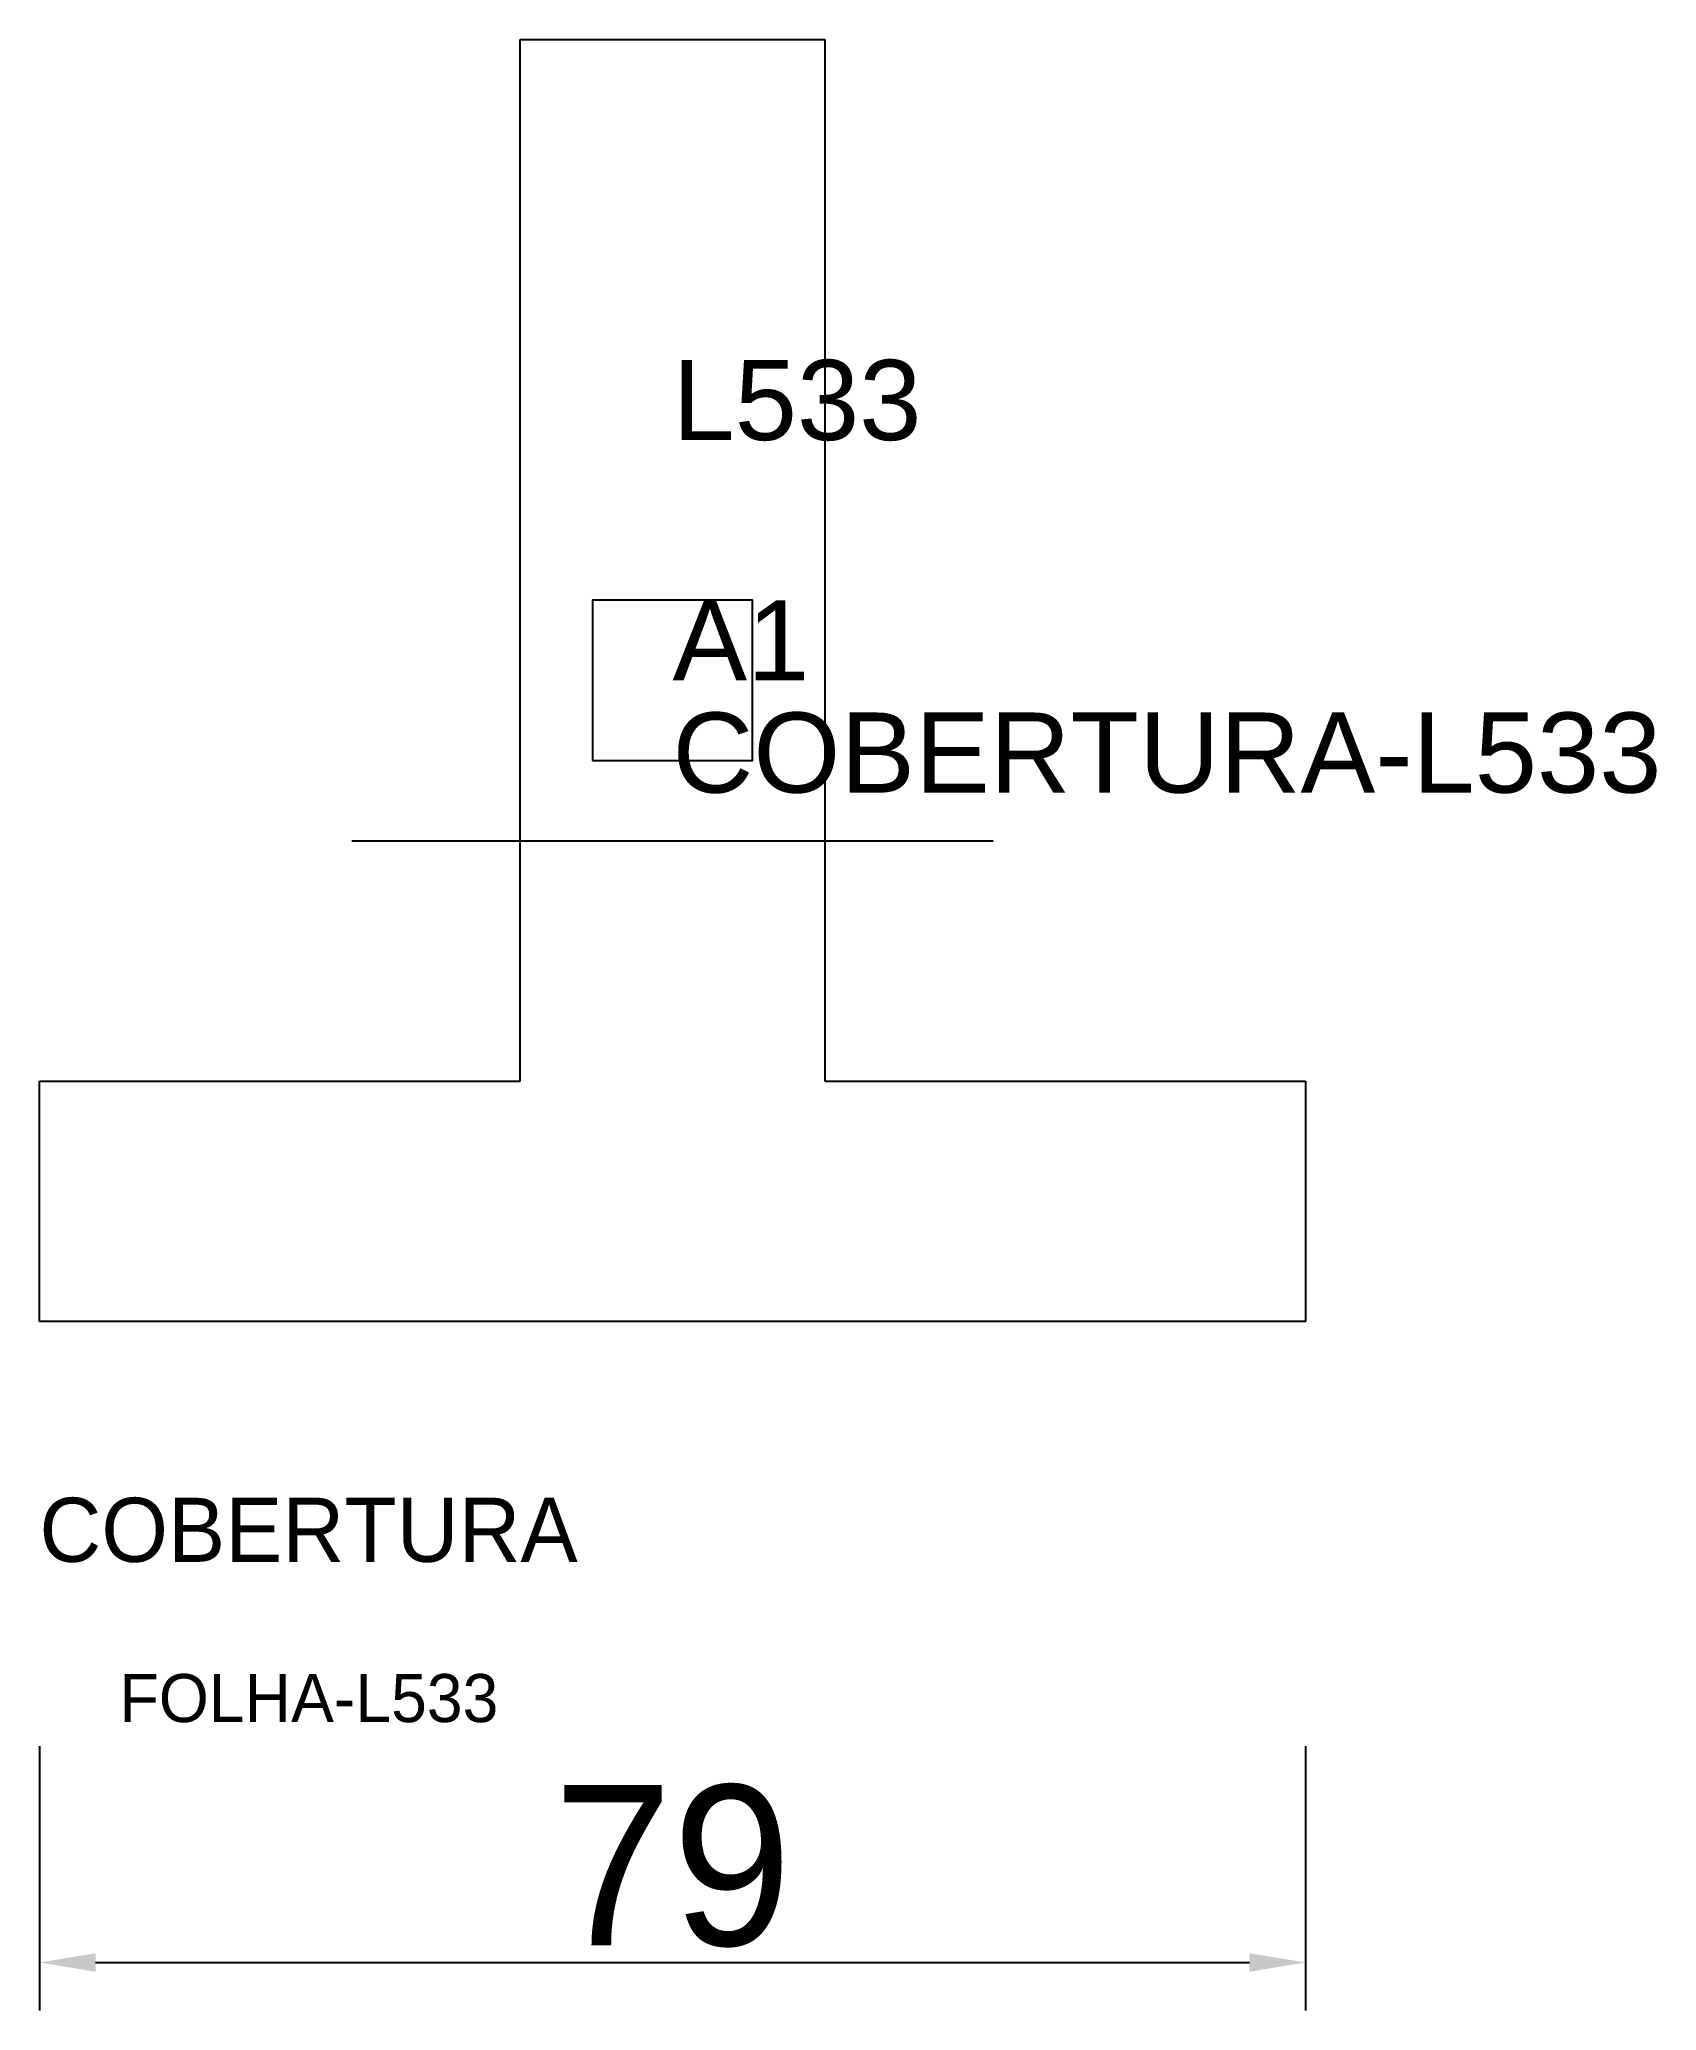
# Model space of a CAD drawing. Header units: metres. Extents: x 222 to 323, y 78 to 202.
import ezdxf

# ---------------------------------------------------------------- set-up
doc = ezdxf.new("R2010")
doc.units = ezdxf.units.M
for name, color, linetype in [('3', 3, 'CONTINUOUS'), ('AUX00', 7, 'CONTINUOUS'), ('COTA', 241, 'CONTINUOUS'), ('FOLHA', 255, 'CONTINUOUS'), ('Hachura', 251, 'CONTINUOUS'), ('NOMENCLATURA', 7, 'CONTINUOUS'), ('Nível', 160, 'CONTINUOUS'), ('Painéis', 200, 'CONTINUOUS'), ('Pilares', 5, 'CONTINUOUS'), ('SARR_2.2x7', 40, 'CONTINUOUS')]:
    doc.layers.add(name, color=color, linetype=linetype)
doc.styles.add('ARIAL', font='Arial.ttf')
doc.styles.add('STR_STANDARD', font='arial.ttf')
doc.dimstyles.new('EZ DXF', dxfattribs={"dimtxt": 10, "dimasz": 3.5, "dimexe": 3, "dimexo": 1.5, "dimgap": 1, "dimtad": 1, "dimdec": 1, "dimdsep": 46, "dimcen": 2.5, "dimazin": 3, "dimtfac": 1, "dimtmove": 0, "dimatfit": 3})

msp = doc.modelspace()

# ---------------------------------------------------------------- hatches: boundary and pattern name
at = {"layer": 'Hachura'}
h = msp.add_hatch(dxfattribs=at)
h.set_pattern_fill('ANSI31', scale=50)
h.paths.add_polyline_path([(222.2, 121.5), (222.2, 136.5), (252.2, 136.5), (252.2, 201.5), (271.2, 201.5), (271.2, 136.5), (301.2, 136.5), (301.2, 121.5)])
h = msp.add_hatch(dxfattribs=at)
h.set_pattern_fill('ANSI31', scale=50)
h.paths.add_polyline_path([(222.2, 121.5), (222.2, 136.5), (252.2, 136.5), (252.2, 201.5), (271.2, 201.5), (271.2, 136.5), (301.2, 136.5), (301.2, 121.5)])

# ---------------------------------------------------------------- linework, layer by layer
at = {"layer": 'Painéis', "color": 200}
for p, q in [((252.2, 136.5), (252.2, 201.5)), ((252.2, 201.5), (271.2, 201.5)), ((252.2, 136.5), (252.2, 201.5)), ((252.2, 201.5), (271.2, 201.5)), ((271.2, 201.5), (271.2, 136.5)), ((271.2, 201.5), (271.2, 136.5)), ((222.2, 121.5), (222.2, 136.5)), ((222.2, 136.5), (252.2, 136.5)), ((222.2, 121.5), (222.2, 136.5)), ((222.2, 136.5), (252.2, 136.5)), ((271.2, 136.5), (301.2, 136.5)), ((271.2, 136.5), (301.2, 136.5)), ((301.2, 136.5), (301.2, 121.5)), ((301.2, 136.5), (301.2, 121.5)), ((301.2, 121.5), (222.2, 121.5)), ((301.2, 121.5), (222.2, 121.5))]:
    msp.add_line(p, q, dxfattribs=at)
at = {"layer": 'Pilares'}
msp.add_lwpolyline([(256.7, 156.5), (266.7, 156.5), (266.7, 166.5), (256.7, 166.5)], close=True, dxfattribs=at)
msp.add_lwpolyline([(256.7, 156.5), (266.7, 156.5), (266.7, 166.5), (256.7, 166.5)], close=True, dxfattribs=at)
at = {"layer": 'SARR_2.2x7'}
msp.add_line((241.7, 151.5), (281.7, 151.5), dxfattribs=at)
msp.add_line((241.7, 151.5), (281.7, 151.5), dxfattribs=at)

# ---------------------------------------------------------------- texts
at = {"layer": '3', "style": 'STR_STANDARD'}
msp.add_text('A1', height=5, dxfattribs=at).set_placement((261.7, 161.5))
msp.add_text('A1', height=5, dxfattribs=at).set_placement((261.7, 161.5))
at = {"layer": 'AUX00', "style": 'STR_STANDARD'}
msp.add_text('COBERTURA-L533', height=5, dxfattribs=at).set_placement((261.7, 154.5))
msp.add_text('COBERTURA-L533', height=5, dxfattribs=at).set_placement((261.7, 154.5))
at = {"layer": 'FOLHA'}
msp.add_text('FOLHA-L533', height=3, dxfattribs=at).set_placement((227.2, 96.5))
msp.add_text('FOLHA-L533', height=3, dxfattribs=at).set_placement((227.2, 96.5))
at = {"layer": 'NOMENCLATURA', "insert": (261.7, 181.5), "char_height": 5, "attachment_point": 1, "style": 'ARIAL'}
msp.add_mtext('L533', dxfattribs=at)
msp.add_mtext('L533', dxfattribs=at)
at = {"layer": 'Nível'}
msp.add_text('COBERTURA', height=4, dxfattribs=at).set_placement((222.2, 106.5))
msp.add_text('COBERTURA', height=4, dxfattribs=at).set_placement((222.2, 106.5))

# ---------------------------------------------------------------- dimensions: what is measured, and where the dimension line sits
at = {"layer": 'COTA'}
msp.add_linear_dim(base=(222.2, 81.5), p1=(222.2, 96.5), p2=(301.2, 96.5), dimstyle='EZ DXF', dxfattribs=at).render()
msp.add_linear_dim(base=(222.2, 81.5), p1=(222.2, 96.5), p2=(301.2, 96.5), dimstyle='EZ DXF', dxfattribs=at).render()

doc.saveas('drawing.dxf')
